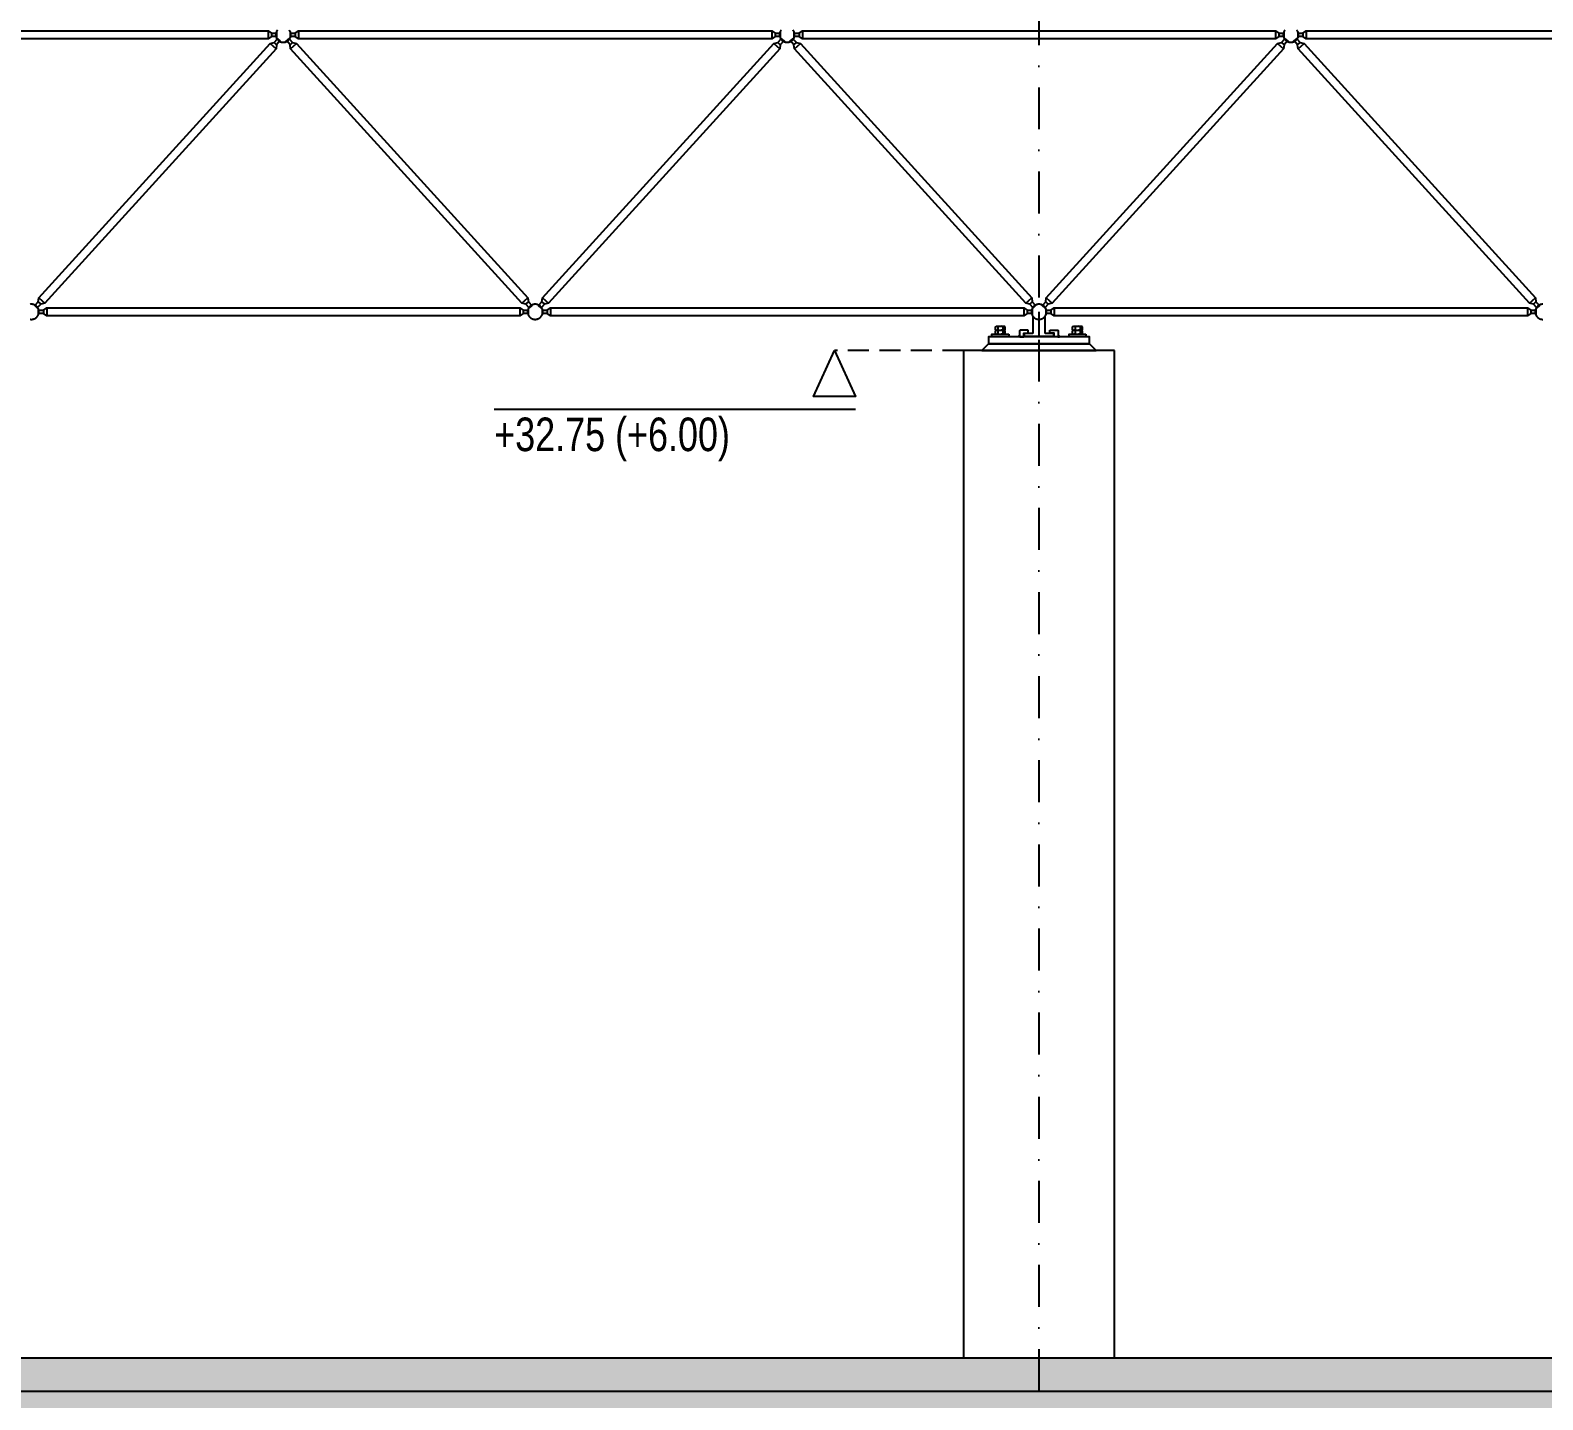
# Model space of a CAD drawing. Header units: centimetres. Extents: x 26569 to 160723, y -3143 to 14565.
# Drawn here: x 118707 to 119608, y -1627 to -811 of the extents above; entities that cross this region are included whole.
import ezdxf

# ---------------------------------------------------------------- set-up
doc = ezdxf.new("R2010")
doc.units = ezdxf.units.CM
doc.header["$LTSCALE"] = 100
doc.linetypes.add('DASHDOT2', pattern=[0.5, 0.25, -0.125, 0, -0.125])
doc.linetypes.add('HIDDEN2', pattern=[0.1875, 0.125, -0.0625])
for name, color, linetype in [('A-ANNO-DIMS', 187, 'Continuous'), ('A-ANNO-GRID', 155, 'DASHDOT2'), ('A-ELEV-01', 255, 'Continuous'), ('A-ELEV-02', 253, 'Continuous'), ('S-CONC', 5, 'Continuous'), ('S-HTCH', 8, 'Continuous')]:
    doc.layers.add(name, color=color, linetype=linetype)
doc.styles.add('Fields_100', font='act_simplex.shx', dxfattribs={"width": 0.8, "height": 20})
doc.dimstyles.new('FIELDS_100', dxfattribs={"dimscale": 0, "dimtxt": 20, "dimasz": 5, "dimexe": 5, "dimexo": 5, "dimgap": 5, "dimtad": 0, "dimdec": 0, "dimzin": 0, "dimdsep": 46, "dimtxsty": 'Fields_100', "dimblk": 'DOT', "dimcen": 0.09, "dimclrt": 50, "dimadec": 0, "dimazin": 0, "dimtfac": 1, "dimtdec": 0, "dimtix": 1, "dimtofl": 0, "dimtmove": 1, "dimatfit": 3, "dimfxl": 5, "dimfxlon": 1, "dimtolj": 1, "dimtzin": 0, "dimarcsym": 0})

# ---------------------------------------------------------------- blocks, each defined once
blk = doc.blocks.new('_Dot')
at = {"color": 0, "linetype": 'ByBlock', "lineweight": -2}
blk.add_line((-0.5, 0), (-1, 0), dxfattribs=at)
at = {"color": 0, "linetype": 'ByBlock', "const_width": 0.5}
blk.add_lwpolyline([(-0.25, 0, 1), (0.25, 0, 1)], format="xyb", close=True, dxfattribs=at)
blk = doc.blocks.new('*D480')
at = {"layer": 'A-ANNO-DIMS', "color": 0, "lineweight": -2, "transparency": 16777216}
for p, q in [((117507.73, -198.45), (117507.73, -188.45)), ((119307.73, -198.45), (119307.73, -188.45)), ((117512.73, -193.45), (118376.06, -193.45)), ((119302.73, -193.45), (118439.4, -193.45))]:
    blk.add_line(p, q, dxfattribs=at)
at = {"layer": 'DEFPOINTS', "color": 0, "transparency": 16777216}
for p in [(119307.73, -193.45), (117507.73, -1038.45), (119307.73, -1038.45)]:
    blk.add_point(p, dxfattribs=at)
at = {"layer": 'A-ANNO-DIMS', "color": 0, "lineweight": -2, "transparency": 16777216, "xscale": 5, "yscale": 5, "zscale": 5, "rotation": 180}
blk.add_blockref('_Dot', (117507.73, -193.45), dxfattribs=at)
at = {"layer": 'A-ANNO-DIMS', "color": 0, "lineweight": -2, "transparency": 16777216, "xscale": 5, "yscale": 5, "zscale": 5}
blk.add_blockref('_Dot', (119307.73, -193.45), dxfattribs=at)
at = {"layer": 'A-ANNO-DIMS', "color": 50, "transparency": 16777216, "insert": (118407.73, -193.45), "char_height": 20, "attachment_point": 5, "style": 'Fields_100'}
blk.add_mtext('\\A1;1800', dxfattribs=at)
blk = doc.blocks.new('*D481')
at = {"layer": 'A-ANNO-DIMS', "color": 0, "lineweight": -2, "transparency": 16777216}
for p, q in [((119307.73, -198.45), (119307.73, -188.45)), ((121107.73, -198.45), (121107.73, -188.45)), ((119312.73, -193.45), (120176.06, -193.45)), ((121102.73, -193.45), (120239.4, -193.45))]:
    blk.add_line(p, q, dxfattribs=at)
at = {"layer": 'DEFPOINTS', "color": 0, "transparency": 16777216}
for p in [(121107.73, -193.45), (119307.73, -1038.45), (121107.73, -1038.45)]:
    blk.add_point(p, dxfattribs=at)
at = {"layer": 'A-ANNO-DIMS', "color": 0, "lineweight": -2, "transparency": 16777216, "xscale": 5, "yscale": 5, "zscale": 5, "rotation": 180}
blk.add_blockref('_Dot', (119307.73, -193.45), dxfattribs=at)
at = {"layer": 'A-ANNO-DIMS', "color": 0, "lineweight": -2, "transparency": 16777216, "xscale": 5, "yscale": 5, "zscale": 5}
blk.add_blockref('_Dot', (121107.73, -193.45), dxfattribs=at)
at = {"layer": 'A-ANNO-DIMS', "color": 50, "transparency": 16777216, "insert": (120207.73, -193.45), "char_height": 20, "attachment_point": 5, "style": 'Fields_100'}
blk.add_mtext('\\A1;1800', dxfattribs=at)
blk = doc.blocks.new('SOMUN')
for p, q in [((-9.8, 7.1), (-8.2, 8)), ((-9.8, 0.9), (-9.8, 7.1)), ((-9.8, 0.9), (-8.2, 0)), ((-8.2, 8), (-5, 8)), ((-8.2, 0), (-5, 0)), ((-5, 7.1), (-6.6, 8)), ((-5, 0.9), (-6.6, 0)), ((-5, 8), (5, 8)), ((-5, 7.1), (-1.7, 8)), ((-5, 7.1), (-5, 0.9)), ((-5, 0.9), (-1.7, 0)), ((-5, 0), (5, 0)), ((5, 7.1), (1.7, 8)), ((5, 0.9), (1.7, 0)), ((5, 8), (8.2, 8)), ((5, 7.1), (6.6, 8)), ((5, 7.1), (5, 0.9)), ((5, 0.9), (6.6, 0)), ((5, 0), (8.2, 0)), ((9.8, 7.1), (8.2, 8)), ((9.8, 0.9), (8.2, 0)), ((9.8, 0.9), (9.8, 7.1))]:
    blk.add_line(p, q)

msp = doc.modelspace()

# ---------------------------------------------------------------- hatches: boundary and pattern name
at = {"layer": 'A-ELEV-02'}
for points in [[(119296.23, -993.24), (119296.53, -993.54), (119295.53, -993.54), (119295.53, -993.51), (119295.53, -993.48), (119295.54, -993.44), (119295.54, -993.41), (119295.54, -993.37), (119295.55, -993.34), (119295.56, -993.31), (119295.57, -993.27), (119295.58, -993.24), (119295.59, -993.21), (119295.6, -993.18), (119295.61, -993.14), (119295.63, -993.11), (119295.64, -993.08), (119295.66, -993.05), (119295.68, -993.02), (119295.69, -992.99), (119295.71, -992.97), (119295.73, -992.94), (119295.76, -992.91), (119295.78, -992.89), (119295.8, -992.86), (119295.82, -992.84), (119295.85, -992.81), (119295.87, -992.79), (119295.9, -992.77), (119295.93, -992.75), (119295.95, -992.73), (119295.98, -992.71), (119296.01, -992.69), (119296.04, -992.67), (119296.07, -992.65), (119296.1, -992.64), (119296.13, -992.63), (119296.17, -992.61), (119296.2, -992.6), (119296.23, -992.59)], [(119319.23, -993.24), (119318.93, -993.54), (119319.93, -993.54), (119319.93, -993.51), (119319.93, -993.48), (119319.92, -993.44), (119319.92, -993.41), (119319.92, -993.37), (119319.91, -993.34), (119319.9, -993.31), (119319.89, -993.27), (119319.88, -993.24), (119319.87, -993.21), (119319.86, -993.18), (119319.85, -993.14), (119319.83, -993.11), (119319.82, -993.08), (119319.8, -993.05), (119319.78, -993.02), (119319.77, -992.99), (119319.75, -992.97), (119319.73, -992.94), (119319.7, -992.91), (119319.68, -992.89), (119319.66, -992.86), (119319.64, -992.84), (119319.61, -992.81), (119319.59, -992.79), (119319.56, -992.77), (119319.53, -992.75), (119319.5, -992.73), (119319.48, -992.71), (119319.45, -992.69), (119319.42, -992.67), (119319.39, -992.65), (119319.36, -992.64), (119319.33, -992.63), (119319.29, -992.61), (119319.26, -992.6), (119319.23, -992.59)]]:
    msp.add_hatch(color=256, dxfattribs=at).paths.add_polyline_path(points, flags=0)
at = {"layer": 'S-HTCH'}
h = msp.add_hatch(dxfattribs=at)
h.set_pattern_fill('ANSI33', color=256, style=0)
h.set_pattern_definition([(45, (95288.2936, -335.3015), (-4.490128, 4.490128), []), (45, (95292.784, -335.3015), (-4.490128, 4.490128), [3.175, -1.5875])])
h.paths.add_polyline_path([(120752.73, -1621.54), (120752.73, -1601.54), (104862.73, -1601.54), (104862.73, -1621.54)])
h.paths.add_polyline_path([(120752.73, -1601.54), (120752.73, -1621.54), (122651.23, -1621.54), (122651.23, -1601.54)])
h = msp.add_hatch(dxfattribs=at)
h.set_pattern_fill('AR-CONC', color=256, scale=0.1, style=0)
h.set_pattern_definition([(50, (-26454.642, -0.04), (18.2184669, -1.5939086), [1.905, -20.955]), (355, (-26454.642, -0.04), (-3.5243421, 19.1056845), [1.524, -16.7640584]), (100.451445, (-26453.124, -0.173), (14.6941247, 17.5117752), [1.6190009, -17.8090245]), (46.1842, (-26454.642, 5.04), (27.107904, -4.2042328), [2.8575, -31.4325]), (96.635558, (-26452.383, 4.69), (23.7404134, 24.7426125), [2.4285023, -26.713561]), (351.184151, (-26454.642, 5.04), (23.7404134, 24.7426125), [2.2859967, -25.145973]), (21, (-26452.102, 3.77), (15.1614391, -10.2265198), [1.905, -20.955]), (326, (-26452.102, 3.77), (6.1802028, 18.4187966), [1.524, -16.764]), (71.451445, (-26450.838, 2.917), (21.341642, 8.1922769), [1.6190009, -17.8089938]), (37.5, (-26454.642, -0.04), (0.30886033, 8.4555039), [0, -16.5608, 0, -17.018, 0, -16.8275]), (7.5, (-26454.642, -0.04), (6.68196625, 10.0180575), [0, -9.7028, 0, -16.1798, 0, -6.4135]), (327.5, (-26460.306, -0.04), (13.55905952, -0.5728744), [0, -6.35, 0, -19.812, 0, -26.289]), (317.5, (-26462.846, -0.04), (14.8129181, 2.5426491), [0, -8.255, 0, -13.1572, 0, -18.669])])
h.paths.add_polyline_path([(122625.73, -1621.54), (104862.73, -1621.54), (104862.73, -1631.54), (122625.73, -1631.54)])

# ---------------------------------------------------------------- linework, layer by layer
for points in [[(119273.73, -1001.54), (119341.73, -1001.54), (119337.73, -997.54), (119277.73, -997.54)], [(119277.73, -997.54), (119337.73, -997.54), (119337.73, -993.54), (119277.73, -993.54)]]:
    msp.add_lwpolyline(points, close=True)
at = {"elevation": 0}
for points in [[(119289.73, -991.94), (119289.73, -993.54), (119279.73, -993.54), (119279.73, -991.94), (119289.73, -991.94)], [(119335.73, -991.94), (119335.73, -993.54), (119325.73, -993.54), (119325.73, -991.94), (119335.73, -991.94)]]:
    msp.add_lwpolyline(points, dxfattribs=at)
at = {"layer": 'A-ANNO-DIMS', "linetype": 'HIDDEN2'}
msp.add_line((119262.73, -1001.54), (119185.98, -1001.54), dxfattribs=at)
at = {"layer": 'A-ANNO-DIMS'}
msp.add_lwpolyline([(119185.98, -1001.54), (119198.48, -1029.04), (119173.48, -1029.04)], close=True, dxfattribs=at)
msp.add_lwpolyline([(118983.33, -1036.54), (119198.48, -1036.54)], dxfattribs=at)
at = {"layer": 'A-ANNO-GRID'}
msp.add_lwpolyline([(119307.73, -143.45), (119307.73, -1876.54)], dxfattribs=at)
at = {"layer": 'A-ELEV-01'}
for points in [[(119262.73, -1001.54), (119262.73, -1601.54)], [(119352.73, -1001.54), (119262.73, -1001.54)], [(119352.73, -1601.54), (119352.73, -1001.54)]]:
    msp.add_lwpolyline(points, dxfattribs=at)
at = {"layer": 'A-ELEV-02'}
for points in [[(118561.83, -812.54), (118564.83, -812.54), (118566.83, -811.13), (118848.63, -811.13), (118850.63, -812.54), (118853.63, -812.54)], [(118853.63, -814.54), (118850.63, -814.54), (118848.63, -815.96), (118566.83, -815.96), (118564.83, -814.54), (118561.83, -814.54)], [(118848.63, -811.13), (118848.63, -815.96)], [(118849.82, -818.65), (118853.4, -821.9)], [(118850.63, -812.54), (118850.63, -814.54)], [(118852.21, -818.12), (118853.69, -819.47)], [(118854.13, -810.84), (118854.04, -810.96), (118853.96, -811.09), (118853.88, -811.22), (118853.8, -811.35), (118853.73, -811.48), (118853.66, -811.62), (118853.6, -811.76), (118853.54, -811.91), (118853.48, -812.05), (118853.46, -812.13), (118853.43, -812.2), (118853.41, -812.28), (118853.39, -812.36), (118853.37, -812.43), (118853.35, -812.51), (118853.33, -812.59), (118853.32, -812.67), (118853.3, -812.74), (118853.29, -812.82), (118853.28, -812.9), (118853.27, -812.98), (118853.26, -813.06), (118853.25, -813.14), (118853.24, -813.22), (118853.24, -813.3), (118853.23, -813.38), (118853.23, -813.46), (118853.23, -813.54), (118853.23, -813.62), (118853.23, -813.7), (118853.24, -813.78), (118853.24, -813.86), (118853.25, -813.94), (118853.25, -814.01), (118853.26, -814.09), (118853.27, -814.17), (118853.29, -814.25), (118853.31, -814.4), (118853.35, -814.56), (118853.38, -814.71), (118853.43, -814.86), (118853.47, -815), (118853.52, -815.14), (118853.58, -815.29), (118853.64, -815.42), (118853.71, -815.56), (118853.77, -815.69), (118853.85, -815.82), (118853.93, -815.95), (118854.01, -816.07), (118854.1, -816.2), (118854.19, -816.32), (118854.29, -816.44), (118854.39, -816.56), (118854.5, -816.68), (118854.55, -816.73), (118854.61, -816.79), (118854.67, -816.84), (118854.73, -816.9), (118854.79, -816.95), (118854.85, -817), (118854.91, -817.05), (118854.97, -817.1), (118855.03, -817.15), (118855.1, -817.19), (118855.16, -817.24), (118855.23, -817.29), (118855.3, -817.33), (118855.36, -817.37), (118855.43, -817.41), (118855.5, -817.45), (118855.57, -817.49), (118855.64, -817.53), (118855.71, -817.57), (118855.78, -817.6), (118855.86, -817.64), (118855.93, -817.67), (118856, -817.7), (118856.08, -817.73), (118856.15, -817.76), (118856.22, -817.78), (118856.3, -817.81), (118856.37, -817.83), (118856.52, -817.88), (118856.67, -817.92), (118856.83, -817.95), (118856.98, -817.98), (118857.13, -818), (118857.28, -818.02), (118857.43, -818.03), (118857.58, -818.04), (118857.73, -818.04), (118857.88, -818.04), (118858.03, -818.03), (118858.18, -818.02), (118858.33, -818), (118858.48, -817.98), (118858.63, -817.95), (118858.79, -817.92), (118858.94, -817.88), (118859.09, -817.83), (118859.16, -817.81), (118859.24, -817.78), (118859.31, -817.76), (118859.38, -817.73), (118859.46, -817.7), (118859.53, -817.67), (118859.6, -817.64), (118859.68, -817.6), (118859.75, -817.57), (118859.82, -817.53), (118859.89, -817.49), (118859.96, -817.45), (118860.03, -817.41), (118860.1, -817.37), (118860.16, -817.33), (118860.23, -817.29), (118860.3, -817.24), (118860.36, -817.19), (118860.43, -817.15), (118860.49, -817.1), (118860.55, -817.05), (118860.61, -817), (118860.67, -816.95), (118860.73, -816.9), (118860.79, -816.84), (118860.85, -816.79), (118860.91, -816.73), (118860.96, -816.68), (118861.07, -816.56), (118861.17, -816.44), (118861.27, -816.32), (118861.36, -816.2), (118861.45, -816.07), (118861.53, -815.95), (118861.61, -815.82), (118861.69, -815.69), (118861.75, -815.56), (118861.82, -815.42), (118861.88, -815.29), (118861.94, -815.14), (118861.99, -815), (118862.03, -814.86), (118862.08, -814.71), (118862.11, -814.56), (118862.15, -814.4), (118862.17, -814.25), (118862.19, -814.17), (118862.2, -814.09), (118862.21, -814.01), (118862.21, -813.94), (118862.22, -813.86), (118862.22, -813.78), (118862.23, -813.7), (118862.23, -813.62), (118862.23, -813.54), (118862.23, -813.46), (118862.23, -813.38), (118862.22, -813.3), (118862.22, -813.22), (118862.21, -813.14), (118862.2, -813.06), (118862.19, -812.98), (118862.18, -812.9), (118862.17, -812.82), (118862.16, -812.74), (118862.14, -812.67), (118862.13, -812.59), (118862.11, -812.51), (118862.09, -812.43), (118862.07, -812.36), (118862.05, -812.28), (118862.03, -812.2), (118862, -812.13), (118861.98, -812.05), (118861.92, -811.91), (118861.86, -811.76), (118861.8, -811.62), (118861.73, -811.48), (118861.66, -811.35), (118861.58, -811.22), (118861.5, -811.09), (118861.42, -810.96), (118861.33, -810.84)], [(118853.6, -815.33), (118856.34, -817.83)], [(118853.63, -811.69), (118853.63, -815.4)], [(118859.12, -817.83), (118861.86, -815.33)], [(118861.77, -819.47), (118863.25, -818.12)], [(118861.83, -812.54), (118864.83, -812.54), (118866.83, -811.13), (119148.63, -811.13), (119150.63, -812.54), (119153.63, -812.54)], [(118861.83, -811.69), (118861.83, -815.4)], [(119153.63, -814.54), (119150.63, -814.54), (119148.63, -815.96), (118866.83, -815.96), (118864.83, -814.54), (118861.83, -814.54)], [(118862.06, -821.9), (118865.64, -818.65)], [(118864.83, -812.54), (118864.83, -814.54)], [(118866.83, -811.13), (118866.83, -815.96)], [(119148.63, -811.13), (119148.63, -815.96)], [(119149.82, -818.65), (119153.4, -821.9)], [(119150.63, -812.54), (119150.63, -814.54)], [(119152.21, -818.12), (119153.69, -819.47)], [(119154.13, -810.84), (119154.04, -810.96), (119153.96, -811.09), (119153.88, -811.22), (119153.8, -811.35), (119153.73, -811.48), (119153.66, -811.62), (119153.6, -811.76), (119153.54, -811.91), (119153.48, -812.05), (119153.46, -812.13), (119153.43, -812.2), (119153.41, -812.28), (119153.39, -812.36), (119153.37, -812.43), (119153.35, -812.51), (119153.33, -812.59), (119153.32, -812.67), (119153.3, -812.74), (119153.29, -812.82), (119153.28, -812.9), (119153.27, -812.98), (119153.26, -813.06), (119153.25, -813.14), (119153.24, -813.22), (119153.24, -813.3), (119153.23, -813.38), (119153.23, -813.46), (119153.23, -813.54), (119153.23, -813.62), (119153.23, -813.7), (119153.24, -813.78), (119153.24, -813.86), (119153.25, -813.94), (119153.25, -814.01), (119153.26, -814.09), (119153.27, -814.17), (119153.29, -814.25), (119153.31, -814.4), (119153.35, -814.56), (119153.38, -814.71), (119153.43, -814.86), (119153.47, -815), (119153.52, -815.14), (119153.58, -815.29), (119153.64, -815.42), (119153.71, -815.56), (119153.77, -815.69), (119153.85, -815.82), (119153.93, -815.95), (119154.01, -816.07), (119154.1, -816.2), (119154.19, -816.32), (119154.29, -816.44), (119154.39, -816.56), (119154.5, -816.68), (119154.55, -816.73), (119154.61, -816.79), (119154.67, -816.84), (119154.73, -816.9), (119154.79, -816.95), (119154.85, -817), (119154.91, -817.05), (119154.97, -817.1), (119155.03, -817.15), (119155.1, -817.19), (119155.16, -817.24), (119155.23, -817.29), (119155.3, -817.33), (119155.36, -817.37), (119155.43, -817.41), (119155.5, -817.45), (119155.57, -817.49), (119155.64, -817.53), (119155.71, -817.57), (119155.78, -817.6), (119155.86, -817.64), (119155.93, -817.67), (119156, -817.7), (119156.08, -817.73), (119156.15, -817.76), (119156.22, -817.78), (119156.3, -817.81), (119156.37, -817.83), (119156.52, -817.88), (119156.67, -817.92), (119156.83, -817.95), (119156.98, -817.98), (119157.13, -818), (119157.28, -818.02), (119157.43, -818.03), (119157.58, -818.04), (119157.73, -818.04), (119157.88, -818.04), (119158.03, -818.03), (119158.18, -818.02), (119158.33, -818), (119158.48, -817.98), (119158.63, -817.95), (119158.79, -817.92), (119158.94, -817.88), (119159.09, -817.83), (119159.16, -817.81), (119159.24, -817.78), (119159.31, -817.76), (119159.38, -817.73), (119159.46, -817.7), (119159.53, -817.67), (119159.6, -817.64), (119159.68, -817.6), (119159.75, -817.57), (119159.82, -817.53), (119159.89, -817.49), (119159.96, -817.45), (119160.03, -817.41), (119160.1, -817.37), (119160.16, -817.33), (119160.23, -817.29), (119160.3, -817.24), (119160.36, -817.19), (119160.43, -817.15), (119160.49, -817.1), (119160.55, -817.05), (119160.61, -817), (119160.67, -816.95), (119160.73, -816.9), (119160.79, -816.84), (119160.85, -816.79), (119160.91, -816.73), (119160.96, -816.68), (119161.07, -816.56), (119161.17, -816.44), (119161.27, -816.32), (119161.36, -816.2), (119161.45, -816.07), (119161.53, -815.95), (119161.61, -815.82), (119161.69, -815.69), (119161.75, -815.56), (119161.82, -815.42), (119161.88, -815.29), (119161.94, -815.14), (119161.99, -815), (119162.03, -814.86), (119162.08, -814.71), (119162.11, -814.56), (119162.15, -814.4), (119162.17, -814.25), (119162.19, -814.17), (119162.2, -814.09), (119162.21, -814.01), (119162.21, -813.94), (119162.22, -813.86), (119162.22, -813.78), (119162.23, -813.7), (119162.23, -813.62), (119162.23, -813.54), (119162.23, -813.46), (119162.23, -813.38), (119162.22, -813.3), (119162.22, -813.22), (119162.21, -813.14), (119162.2, -813.06), (119162.19, -812.98), (119162.18, -812.9), (119162.17, -812.82), (119162.16, -812.74), (119162.14, -812.67), (119162.13, -812.59), (119162.11, -812.51), (119162.09, -812.43), (119162.07, -812.36), (119162.05, -812.28), (119162.03, -812.2), (119162, -812.13), (119161.98, -812.05), (119161.92, -811.91), (119161.86, -811.76), (119161.8, -811.62), (119161.73, -811.48), (119161.66, -811.35), (119161.58, -811.22), (119161.5, -811.09), (119161.42, -810.96), (119161.33, -810.84)], [(119153.6, -815.33), (119156.34, -817.83)], [(119153.63, -811.69), (119153.63, -815.4)], [(119159.12, -817.83), (119161.86, -815.33)], [(119161.77, -819.47), (119163.25, -818.12)], [(119161.83, -812.54), (119164.83, -812.54), (119166.83, -811.13), (119448.63, -811.13), (119450.63, -812.54), (119453.63, -812.54)], [(119161.83, -811.69), (119161.83, -815.4)], [(119453.63, -814.54), (119450.63, -814.54), (119448.63, -815.96), (119166.83, -815.96), (119164.83, -814.54), (119161.83, -814.54)], [(119162.06, -821.9), (119165.64, -818.65)], [(119164.83, -812.54), (119164.83, -814.54)], [(119166.83, -811.13), (119166.83, -815.96)], [(119448.63, -811.13), (119448.63, -815.96)], [(119449.82, -818.65), (119453.4, -821.9)], [(119450.63, -812.54), (119450.63, -814.54)], [(119452.21, -818.12), (119453.69, -819.47)], [(119454.13, -810.84), (119454.04, -810.96), (119453.96, -811.09), (119453.88, -811.22), (119453.8, -811.35), (119453.73, -811.48), (119453.66, -811.62), (119453.6, -811.76), (119453.54, -811.91), (119453.48, -812.05), (119453.46, -812.13), (119453.43, -812.2), (119453.41, -812.28), (119453.39, -812.36), (119453.37, -812.43), (119453.35, -812.51), (119453.33, -812.59), (119453.32, -812.67), (119453.3, -812.74), (119453.29, -812.82), (119453.28, -812.9), (119453.27, -812.98), (119453.26, -813.06), (119453.25, -813.14), (119453.24, -813.22), (119453.24, -813.3), (119453.23, -813.38), (119453.23, -813.46), (119453.23, -813.54), (119453.23, -813.62), (119453.23, -813.7), (119453.24, -813.78), (119453.24, -813.86), (119453.25, -813.94), (119453.25, -814.01), (119453.26, -814.09), (119453.27, -814.17), (119453.29, -814.25), (119453.31, -814.4), (119453.35, -814.56), (119453.38, -814.71), (119453.43, -814.86), (119453.47, -815), (119453.52, -815.14), (119453.58, -815.29), (119453.64, -815.42), (119453.71, -815.56), (119453.77, -815.69), (119453.85, -815.82), (119453.93, -815.95), (119454.01, -816.07), (119454.1, -816.2), (119454.19, -816.32), (119454.29, -816.44), (119454.39, -816.56), (119454.5, -816.68), (119454.55, -816.73), (119454.61, -816.79), (119454.67, -816.84), (119454.73, -816.9), (119454.79, -816.95), (119454.85, -817), (119454.91, -817.05), (119454.97, -817.1), (119455.03, -817.15), (119455.1, -817.19), (119455.16, -817.24), (119455.23, -817.29), (119455.3, -817.33), (119455.36, -817.37), (119455.43, -817.41), (119455.5, -817.45), (119455.57, -817.49), (119455.64, -817.53), (119455.71, -817.57), (119455.78, -817.6), (119455.86, -817.64), (119455.93, -817.67), (119456, -817.7), (119456.08, -817.73), (119456.15, -817.76), (119456.22, -817.78), (119456.3, -817.81), (119456.37, -817.83), (119456.52, -817.88), (119456.67, -817.92), (119456.83, -817.95), (119456.98, -817.98), (119457.13, -818), (119457.28, -818.02), (119457.43, -818.03), (119457.58, -818.04), (119457.73, -818.04), (119457.88, -818.04), (119458.03, -818.03), (119458.18, -818.02), (119458.33, -818), (119458.48, -817.98), (119458.63, -817.95), (119458.79, -817.92), (119458.94, -817.88), (119459.09, -817.83), (119459.16, -817.81), (119459.24, -817.78), (119459.31, -817.76), (119459.38, -817.73), (119459.46, -817.7), (119459.53, -817.67), (119459.6, -817.64), (119459.68, -817.6), (119459.75, -817.57), (119459.82, -817.53), (119459.89, -817.49), (119459.96, -817.45), (119460.03, -817.41), (119460.1, -817.37), (119460.16, -817.33), (119460.23, -817.29), (119460.3, -817.24), (119460.36, -817.19), (119460.43, -817.15), (119460.49, -817.1), (119460.55, -817.05), (119460.61, -817), (119460.67, -816.95), (119460.73, -816.9), (119460.79, -816.84), (119460.85, -816.79), (119460.91, -816.73), (119460.96, -816.68), (119461.07, -816.56), (119461.17, -816.44), (119461.27, -816.32), (119461.36, -816.2), (119461.45, -816.07), (119461.53, -815.95), (119461.61, -815.82), (119461.69, -815.69), (119461.75, -815.56), (119461.82, -815.42), (119461.88, -815.29), (119461.94, -815.14), (119461.99, -815), (119462.03, -814.86), (119462.08, -814.71), (119462.11, -814.56), (119462.15, -814.4), (119462.17, -814.25), (119462.19, -814.17), (119462.2, -814.09), (119462.21, -814.01), (119462.21, -813.94), (119462.22, -813.86), (119462.22, -813.78), (119462.23, -813.7), (119462.23, -813.62), (119462.23, -813.54), (119462.23, -813.46), (119462.23, -813.38), (119462.22, -813.3), (119462.22, -813.22), (119462.21, -813.14), (119462.2, -813.06), (119462.19, -812.98), (119462.18, -812.9), (119462.17, -812.82), (119462.16, -812.74), (119462.14, -812.67), (119462.13, -812.59), (119462.11, -812.51), (119462.09, -812.43), (119462.07, -812.36), (119462.05, -812.28), (119462.03, -812.2), (119462, -812.13), (119461.98, -812.05), (119461.92, -811.91), (119461.86, -811.76), (119461.8, -811.62), (119461.73, -811.48), (119461.66, -811.35), (119461.58, -811.22), (119461.5, -811.09), (119461.42, -810.96), (119461.33, -810.84)], [(119453.6, -815.33), (119456.34, -817.83)], [(119453.63, -811.69), (119453.63, -815.4)], [(119459.12, -817.83), (119461.86, -815.33)], [(119461.77, -819.47), (119463.25, -818.12)], [(119461.83, -812.54), (119464.83, -812.54), (119466.83, -811.13), (119748.63, -811.13), (119750.63, -812.54), (119753.63, -812.54)], [(119461.83, -811.69), (119461.83, -815.4)], [(119753.63, -814.54), (119750.63, -814.54), (119748.63, -815.96), (119466.83, -815.96), (119464.83, -814.54), (119461.83, -814.54)], [(119462.06, -821.9), (119465.64, -818.65)], [(119464.83, -812.54), (119464.83, -814.54)], [(119466.83, -811.13), (119466.83, -815.96)], [(118711.77, -972.62), (118713.25, -973.96)], [(118712.06, -970.19), (118715.64, -973.43)], [(118999.82, -973.43), (119003.4, -970.19)], [(119002.21, -973.96), (119003.69, -972.62)], [(119011.77, -972.62), (119013.25, -973.96)], [(119012.06, -970.19), (119015.64, -973.43)], [(119299.82, -973.43), (119303.4, -970.19)], [(119302.21, -973.96), (119303.69, -972.62)], [(119311.77, -972.62), (119313.25, -973.96)], [(119312.06, -970.19), (119315.64, -973.43)], [(119599.82, -973.43), (119603.4, -970.19)], [(119602.21, -973.96), (119603.69, -972.62)], [(118707.02, -982.99), (118707.12, -983), (118707.22, -983.02), (118707.33, -983.03), (118707.43, -983.03), (118707.53, -983.04), (118707.63, -983.04), (118707.73, -983.04), (118707.83, -983.04), (118707.93, -983.04), (118708.03, -983.03), (118708.13, -983.03), (118708.24, -983.02), (118708.34, -983), (118708.44, -982.99), (118708.55, -982.97), (118708.65, -982.95), (118708.76, -982.92), (118708.86, -982.9), (118708.97, -982.87), (118709.07, -982.84), (118709.18, -982.8), (118709.28, -982.77), (118709.39, -982.73), (118709.49, -982.69), (118709.59, -982.64), (118709.7, -982.59), (118709.8, -982.54), (118709.9, -982.49), (118710, -982.43), (118710.1, -982.37), (118710.19, -982.31), (118710.29, -982.25), (118710.38, -982.18), (118710.48, -982.11), (118710.57, -982.04), (118710.66, -981.96), (118710.74, -981.89), (118710.83, -981.81), (118710.91, -981.73), (118710.99, -981.64), (118711.07, -981.56), (118711.15, -981.47), (118711.22, -981.38), (118711.3, -981.29), (118711.37, -981.2), (118711.43, -981.1), (118711.5, -981.01), (118711.56, -980.91), (118711.62, -980.81), (118711.67, -980.71), (118711.73, -980.61), (118711.78, -980.51), (118711.83, -980.41), (118711.87, -980.3), (118711.91, -980.2), (118711.95, -980.1), (118711.99, -979.99), (118712.02, -979.89), (118712.06, -979.78), (118712.08, -979.68), (118712.11, -979.57), (118712.13, -979.47), (118712.15, -979.36), (118712.17, -979.26), (118712.19, -979.15), (118712.2, -979.05), (118712.21, -978.95), (118712.22, -978.85), (118712.23, -978.74), (118712.23, -978.64), (118712.23, -978.54), (118712.23, -978.44), (118712.23, -978.34), (118712.22, -978.24), (118712.21, -978.14), (118712.2, -978.04), (118712.19, -977.93), (118712.17, -977.83), (118712.15, -977.72), (118712.13, -977.62), (118712.11, -977.52), (118712.08, -977.41), (118712.06, -977.31), (118712.02, -977.2), (118711.99, -977.1), (118711.95, -976.99), (118711.91, -976.89), (118711.87, -976.78), (118711.83, -976.68), (118711.78, -976.58), (118711.73, -976.48), (118711.67, -976.38), (118711.62, -976.28), (118711.56, -976.18), (118711.5, -976.08), (118711.43, -975.99), (118711.37, -975.89), (118711.3, -975.8), (118711.22, -975.71), (118711.15, -975.62), (118711.07, -975.53), (118710.99, -975.45), (118710.91, -975.36), (118710.83, -975.28), (118710.74, -975.2), (118710.66, -975.12), (118710.57, -975.05), (118710.48, -974.98), (118710.38, -974.91), (118710.29, -974.84), (118710.19, -974.78), (118710.1, -974.72), (118710, -974.66), (118709.9, -974.6), (118709.8, -974.55), (118709.7, -974.5), (118709.59, -974.45), (118709.49, -974.4), (118709.39, -974.36), (118709.28, -974.32), (118709.18, -974.28), (118709.07, -974.25), (118708.97, -974.22), (118708.86, -974.19), (118708.76, -974.16), (118708.65, -974.14), (118708.55, -974.12), (118708.44, -974.1), (118708.34, -974.09), (118708.24, -974.07), (118708.13, -974.06), (118708.03, -974.05), (118707.93, -974.05), (118707.83, -974.04), (118707.73, -974.04), (118707.63, -974.04), (118707.53, -974.05), (118707.43, -974.05), (118707.33, -974.06), (118707.22, -974.07), (118707.12, -974.09), (118707.02, -974.1)], [(118709.12, -974.26), (118711.86, -976.76)], [(118711.83, -977.54), (118714.83, -977.54), (118716.83, -976.13), (118998.63, -976.13), (119000.63, -977.54), (119003.63, -977.54)], [(118711.83, -976.69), (118711.83, -980.4)], [(119003.63, -979.54), (119000.63, -979.54), (118998.63, -980.96), (118716.83, -980.96), (118714.83, -979.54), (118711.83, -979.54)], [(118714.83, -977.54), (118714.83, -979.54)], [(118716.83, -976.13), (118716.83, -980.96)], [(118998.63, -976.13), (118998.63, -980.96)], [(119000.63, -977.54), (119000.63, -979.54)], [(119003.6, -976.76), (119006.34, -974.26)], [(119003.63, -976.69), (119003.63, -980.4)], [(119009.12, -974.26), (119011.86, -976.76)], [(119011.83, -977.54), (119014.83, -977.54), (119016.83, -976.13), (119298.63, -976.13), (119300.63, -977.54), (119303.63, -977.54)], [(119011.83, -976.69), (119011.83, -980.4)], [(119303.63, -979.54), (119300.63, -979.54), (119298.63, -980.96), (119016.83, -980.96), (119014.83, -979.54), (119011.83, -979.54)], [(119014.83, -977.54), (119014.83, -979.54)], [(119016.83, -976.13), (119016.83, -980.96)], [(119298.63, -976.13), (119298.63, -980.96)], [(119300.63, -977.54), (119300.63, -979.54)], [(119311.33, -981.24), (119311.42, -981.12), (119311.5, -981), (119311.58, -980.87), (119311.66, -980.74), (119311.73, -980.6), (119311.8, -980.47), (119311.86, -980.32), (119311.92, -980.18), (119311.98, -980.03), (119312, -979.96), (119312.03, -979.88), (119312.05, -979.81), (119312.07, -979.73), (119312.09, -979.65), (119312.11, -979.58), (119312.13, -979.5), (119312.14, -979.42), (119312.16, -979.34), (119312.17, -979.26), (119312.18, -979.19), (119312.19, -979.11), (119312.2, -979.03), (119312.21, -978.95), (119312.22, -978.87), (119312.22, -978.79), (119312.23, -978.71), (119312.23, -978.63), (119312.23, -978.55), (119312.23, -978.47), (119312.23, -978.39), (119312.22, -978.31), (119312.22, -978.23), (119312.21, -978.15), (119312.21, -978.07), (119312.2, -977.99), (119312.19, -977.92), (119312.17, -977.84), (119312.15, -977.68), (119312.11, -977.53), (119312.08, -977.38), (119312.03, -977.23), (119311.99, -977.09), (119311.94, -976.94), (119311.88, -976.8), (119311.82, -976.67), (119311.75, -976.53), (119311.69, -976.4), (119311.61, -976.27), (119311.53, -976.14), (119311.45, -976.01), (119311.36, -975.89), (119311.27, -975.76), (119311.17, -975.64), (119311.07, -975.53), (119310.96, -975.41), (119310.91, -975.36), (119310.85, -975.3), (119310.79, -975.25), (119310.73, -975.19), (119310.67, -975.14), (119310.61, -975.09), (119310.55, -975.04), (119310.49, -974.99), (119310.43, -974.94), (119310.36, -974.89), (119310.3, -974.85), (119310.23, -974.8), (119310.16, -974.76), (119310.1, -974.72), (119310.03, -974.67), (119309.96, -974.63), (119309.89, -974.6), (119309.82, -974.56), (119309.75, -974.52), (119309.68, -974.49), (119309.6, -974.45), (119309.53, -974.42), (119309.46, -974.39), (119309.38, -974.36), (119309.31, -974.33), (119309.24, -974.3), (119309.16, -974.28), (119309.09, -974.25), (119308.94, -974.21), (119308.79, -974.17), (119308.63, -974.14), (119308.48, -974.11), (119308.33, -974.08), (119308.18, -974.07), (119308.03, -974.05), (119307.88, -974.05), (119307.73, -974.04), (119307.58, -974.05), (119307.43, -974.05), (119307.28, -974.07), (119307.13, -974.08), (119306.98, -974.11), (119306.83, -974.14), (119306.67, -974.17), (119306.52, -974.21), (119306.37, -974.25), (119306.3, -974.28), (119306.22, -974.3), (119306.15, -974.33), (119306.08, -974.36), (119306, -974.39), (119305.93, -974.42), (119305.86, -974.45), (119305.78, -974.49), (119305.71, -974.52), (119305.64, -974.56), (119305.57, -974.6), (119305.5, -974.63), (119305.43, -974.67), (119305.36, -974.72), (119305.3, -974.76), (119305.23, -974.8), (119305.16, -974.85), (119305.1, -974.89), (119305.03, -974.94), (119304.97, -974.99), (119304.91, -975.04), (119304.85, -975.09), (119304.79, -975.14), (119304.73, -975.19), (119304.67, -975.25), (119304.61, -975.3), (119304.55, -975.36), (119304.5, -975.41), (119304.39, -975.53), (119304.29, -975.64), (119304.19, -975.76), (119304.1, -975.89), (119304.01, -976.01), (119303.93, -976.14), (119303.85, -976.27), (119303.77, -976.4), (119303.71, -976.53), (119303.64, -976.67), (119303.58, -976.8), (119303.52, -976.94), (119303.47, -977.09), (119303.43, -977.23), (119303.38, -977.38), (119303.35, -977.53), (119303.31, -977.68), (119303.29, -977.84), (119303.27, -977.92), (119303.26, -977.99), (119303.25, -978.07), (119303.25, -978.15), (119303.24, -978.23), (119303.24, -978.31), (119303.23, -978.39), (119303.23, -978.47), (119303.23, -978.55), (119303.23, -978.63), (119303.23, -978.71), (119303.24, -978.79), (119303.24, -978.87), (119303.25, -978.95), (119303.26, -979.03), (119303.27, -979.11), (119303.28, -979.19), (119303.29, -979.26), (119303.3, -979.34), (119303.32, -979.42), (119303.33, -979.5), (119303.35, -979.58), (119303.37, -979.65), (119303.39, -979.73), (119303.41, -979.81), (119303.43, -979.88), (119303.46, -979.96), (119303.48, -980.03), (119303.54, -980.18), (119303.6, -980.32), (119303.66, -980.47), (119303.73, -980.6), (119303.8, -980.74), (119303.88, -980.87), (119303.96, -981), (119304.04, -981.12), (119304.13, -981.24)], [(119303.6, -976.76), (119306.34, -974.26)], [(119303.63, -976.69), (119303.63, -980.4)], [(119304.13, -981.24), (119304.13, -991.54)], [(119307.73, -978.54), (119307.73, -993.54)], [(119309.12, -974.26), (119311.86, -976.76)], [(119311.33, -991.54), (119311.33, -981.24)], [(119311.83, -977.54), (119314.83, -977.54), (119316.83, -976.13), (119598.63, -976.13), (119600.63, -977.54), (119603.63, -977.54)], [(119311.83, -976.69), (119311.83, -980.4)], [(119603.63, -979.54), (119600.63, -979.54), (119598.63, -980.96), (119316.83, -980.96), (119314.83, -979.54), (119311.83, -979.54)], [(119314.83, -977.54), (119314.83, -979.54)], [(119316.83, -976.13), (119316.83, -980.96)], [(119598.63, -976.13), (119598.63, -980.96)], [(119600.63, -977.54), (119600.63, -979.54)], [(119607.83, -974.04), (119607.73, -974.04), (119607.63, -974.04), (119607.53, -974.05), (119607.43, -974.05), (119607.33, -974.06), (119607.22, -974.07), (119607.12, -974.09), (119607.02, -974.1), (119606.91, -974.12), (119606.81, -974.14), (119606.7, -974.16), (119606.6, -974.19), (119606.49, -974.22), (119606.39, -974.25), (119606.28, -974.28), (119606.18, -974.32), (119606.07, -974.36), (119605.97, -974.4), (119605.87, -974.45), (119605.76, -974.5), (119605.66, -974.55), (119605.56, -974.6), (119605.46, -974.66), (119605.36, -974.72), (119605.27, -974.78), (119605.17, -974.84), (119605.08, -974.91), (119604.98, -974.98), (119604.89, -975.05), (119604.8, -975.12), (119604.72, -975.2), (119604.63, -975.28), (119604.55, -975.36), (119604.47, -975.45), (119604.39, -975.53), (119604.31, -975.62), (119604.24, -975.71), (119604.16, -975.8), (119604.09, -975.89), (119604.03, -975.99), (119603.96, -976.08), (119603.9, -976.18), (119603.84, -976.28), (119603.79, -976.38), (119603.73, -976.48), (119603.68, -976.58), (119603.63, -976.68), (119603.59, -976.78), (119603.55, -976.89), (119603.51, -976.99), (119603.47, -977.1), (119603.44, -977.2), (119603.4, -977.31), (119603.37, -977.41), (119603.35, -977.52), (119603.33, -977.62), (119603.31, -977.72), (119603.29, -977.83), (119603.27, -977.93), (119603.26, -978.04), (119603.25, -978.14), (119603.24, -978.24), (119603.23, -978.34), (119603.23, -978.44), (119603.23, -978.54), (119603.23, -978.64), (119603.23, -978.74), (119603.24, -978.85), (119603.25, -978.95), (119603.26, -979.05), (119603.27, -979.15), (119603.29, -979.26), (119603.31, -979.36), (119603.33, -979.47), (119603.35, -979.57), (119603.37, -979.68), (119603.4, -979.78), (119603.44, -979.89), (119603.47, -979.99), (119603.51, -980.1), (119603.55, -980.2), (119603.59, -980.3), (119603.63, -980.41), (119603.68, -980.51), (119603.73, -980.61), (119603.79, -980.71), (119603.84, -980.81), (119603.9, -980.91), (119603.96, -981.01), (119604.03, -981.1), (119604.09, -981.2), (119604.16, -981.29), (119604.24, -981.38), (119604.31, -981.47), (119604.39, -981.56), (119604.47, -981.64), (119604.55, -981.73), (119604.63, -981.81), (119604.72, -981.89), (119604.8, -981.96), (119604.89, -982.04), (119604.98, -982.11), (119605.08, -982.18), (119605.17, -982.25), (119605.27, -982.31), (119605.36, -982.37), (119605.46, -982.43), (119605.56, -982.49), (119605.66, -982.54), (119605.76, -982.59), (119605.87, -982.64), (119605.97, -982.69), (119606.07, -982.73), (119606.18, -982.77), (119606.28, -982.8), (119606.39, -982.84), (119606.49, -982.87), (119606.6, -982.9), (119606.7, -982.92), (119606.81, -982.95), (119606.91, -982.97), (119607.02, -982.99), (119607.12, -983), (119607.22, -983.02), (119607.33, -983.03), (119607.43, -983.03), (119607.53, -983.04), (119607.63, -983.04), (119607.73, -983.04), (119607.83, -983.04)], [(119603.6, -976.76), (119606.34, -974.26)], [(119603.63, -976.69), (119603.63, -980.4)], [(119296.23, -992.59), (119296.21, -992.6), (119296.19, -992.6), (119296.18, -992.61), (119296.16, -992.61), (119296.14, -992.62), (119296.12, -992.63), (119296.11, -992.64), (119296.09, -992.65), (119296.07, -992.65), (119296.06, -992.66), (119296.04, -992.67), (119296.02, -992.68), (119296, -992.69), (119295.99, -992.7), (119295.97, -992.71), (119295.95, -992.73), (119295.94, -992.74), (119295.92, -992.75), (119295.91, -992.76), (119295.89, -992.77), (119295.88, -992.79), (119295.86, -992.8), (119295.85, -992.81), (119295.83, -992.83), (119295.82, -992.84), (119295.8, -992.86), (119295.79, -992.87), (119295.77, -992.89), (119295.76, -992.9), (119295.75, -992.92), (119295.74, -992.94), (119295.72, -992.95), (119295.71, -992.97), (119295.7, -992.99), (119295.69, -993), (119295.68, -993.02), (119295.67, -993.04), (119295.66, -993.06), (119295.65, -993.07), (119295.64, -993.09), (119295.63, -993.11), (119295.62, -993.13), (119295.61, -993.15), (119295.6, -993.16), (119295.6, -993.18), (119295.59, -993.2), (119295.58, -993.22), (119295.58, -993.24), (119295.57, -993.26), (119295.57, -993.28), (119295.56, -993.3), (119295.56, -993.32), (119295.55, -993.34), (119295.55, -993.35), (119295.54, -993.37), (119295.54, -993.39), (119295.54, -993.41), (119295.54, -993.43), (119295.53, -993.45), (119295.53, -993.47), (119295.53, -993.49), (119295.53, -993.51), (119295.53, -993.53), (119295.53, -993.54)], [(119296.53, -993.54), (119295.53, -993.54)], [(119296.53, -993.54), (119296.23, -993.24)], [(119304.13, -991.54), (119298.83, -991.54)], [(119298.83, -991.54), (119298.83, -993.14)], [(119298.83, -993.14), (119316.63, -993.14)], [(119299.03, -993.54), (119299.03, -993.34)], [(119299.03, -993.34), (119316.43, -993.34)], [(119316.43, -993.54), (119299.03, -993.54)], [(119299.08, -993.34), (119299.08, -993.14)], [(119316.63, -991.54), (119311.33, -991.54)], [(119316.38, -993.34), (119316.38, -993.14)], [(119316.43, -993.54), (119316.43, -993.34)], [(119316.63, -993.14), (119316.63, -991.54)], [(119318.93, -993.54), (119319.23, -993.24)], [(119318.93, -993.54), (119319.93, -993.54)], [(119319.93, -993.54), (119319.93, -993.53), (119319.93, -993.51), (119319.93, -993.49), (119319.93, -993.47), (119319.93, -993.45), (119319.92, -993.43), (119319.92, -993.41), (119319.92, -993.39), (119319.92, -993.37), (119319.91, -993.35), (119319.91, -993.34), (119319.9, -993.32), (119319.9, -993.3), (119319.89, -993.28), (119319.89, -993.26), (119319.88, -993.24), (119319.88, -993.22), (119319.87, -993.2), (119319.86, -993.18), (119319.86, -993.16), (119319.85, -993.15), (119319.84, -993.13), (119319.83, -993.11), (119319.82, -993.09), (119319.81, -993.07), (119319.8, -993.06), (119319.79, -993.04), (119319.78, -993.02), (119319.77, -993), (119319.76, -992.99), (119319.75, -992.97), (119319.74, -992.95), (119319.72, -992.94), (119319.71, -992.92), (119319.7, -992.9), (119319.69, -992.89), (119319.67, -992.87), (119319.66, -992.86), (119319.64, -992.84), (119319.63, -992.83), (119319.61, -992.81), (119319.6, -992.8), (119319.58, -992.79), (119319.57, -992.77), (119319.55, -992.76), (119319.54, -992.75), (119319.52, -992.74), (119319.51, -992.73), (119319.49, -992.71), (119319.47, -992.7), (119319.46, -992.69), (119319.44, -992.68), (119319.42, -992.67), (119319.4, -992.66), (119319.39, -992.65), (119319.37, -992.65), (119319.35, -992.64), (119319.34, -992.63), (119319.32, -992.62), (119319.3, -992.61), (119319.28, -992.61), (119319.27, -992.6), (119319.25, -992.6), (119319.23, -992.59)]]:
    msp.add_lwpolyline(points, dxfattribs=at)
for points in [[(118709.75, -974.84), (118711.77, -972.62), (118712.06, -970.19), (118849.82, -818.65), (118852.21, -818.12), (118854.23, -815.9), (118855.71, -817.25), (118853.69, -819.47), (118853.4, -821.9), (118715.64, -973.43), (118713.25, -973.96), (118711.23, -976.18)], [(119004.23, -976.18), (119002.21, -973.96), (118999.82, -973.43), (118862.06, -821.9), (118861.77, -819.47), (118859.75, -817.25), (118861.23, -815.9), (118863.25, -818.12), (118865.64, -818.65), (119003.4, -970.19), (119003.69, -972.62), (119005.71, -974.84)], [(119009.75, -974.84), (119011.77, -972.62), (119012.06, -970.19), (119149.82, -818.65), (119152.21, -818.12), (119154.23, -815.9), (119155.71, -817.25), (119153.69, -819.47), (119153.4, -821.9), (119015.64, -973.43), (119013.25, -973.96), (119011.23, -976.18)], [(119304.23, -976.18), (119302.21, -973.96), (119299.82, -973.43), (119162.06, -821.9), (119161.77, -819.47), (119159.75, -817.25), (119161.23, -815.9), (119163.25, -818.12), (119165.64, -818.65), (119303.4, -970.19), (119303.69, -972.62), (119305.71, -974.84)], [(119309.75, -974.84), (119311.77, -972.62), (119312.06, -970.19), (119449.82, -818.65), (119452.21, -818.12), (119454.23, -815.9), (119455.71, -817.25), (119453.69, -819.47), (119453.4, -821.9), (119315.64, -973.43), (119313.25, -973.96), (119311.23, -976.18)], [(119604.23, -976.18), (119602.21, -973.96), (119599.82, -973.43), (119462.06, -821.9), (119461.77, -819.47), (119459.75, -817.25), (119461.23, -815.9), (119463.25, -818.12), (119465.64, -818.65), (119603.4, -970.19), (119603.69, -972.62), (119605.71, -974.84)], [(119012.23, -978.54), (119012.23, -978.44), (119012.23, -978.34), (119012.22, -978.24), (119012.21, -978.14), (119012.2, -978.04), (119012.19, -977.93), (119012.17, -977.83), (119012.15, -977.72), (119012.13, -977.62), (119012.11, -977.52), (119012.08, -977.41), (119012.06, -977.31), (119012.02, -977.2), (119011.99, -977.1), (119011.95, -976.99), (119011.91, -976.89), (119011.87, -976.78), (119011.83, -976.68), (119011.78, -976.58), (119011.73, -976.48), (119011.67, -976.38), (119011.62, -976.28), (119011.56, -976.18), (119011.5, -976.08), (119011.43, -975.99), (119011.37, -975.89), (119011.3, -975.8), (119011.22, -975.71), (119011.15, -975.62), (119011.07, -975.53), (119010.99, -975.45), (119010.91, -975.36), (119010.83, -975.28), (119010.74, -975.2), (119010.66, -975.12), (119010.57, -975.05), (119010.48, -974.98), (119010.38, -974.91), (119010.29, -974.84), (119010.19, -974.78), (119010.1, -974.72), (119010, -974.66), (119009.9, -974.6), (119009.8, -974.55), (119009.7, -974.5), (119009.59, -974.45), (119009.49, -974.4), (119009.39, -974.36), (119009.28, -974.32), (119009.18, -974.28), (119009.07, -974.25), (119008.97, -974.22), (119008.86, -974.19), (119008.76, -974.16), (119008.65, -974.14), (119008.55, -974.12), (119008.44, -974.1), (119008.34, -974.09), (119008.24, -974.07), (119008.13, -974.06), (119008.03, -974.05), (119007.93, -974.05), (119007.83, -974.04), (119007.73, -974.04), (119007.63, -974.04), (119007.53, -974.05), (119007.43, -974.05), (119007.33, -974.06), (119007.22, -974.07), (119007.12, -974.09), (119007.02, -974.1), (119006.91, -974.12), (119006.81, -974.14), (119006.7, -974.16), (119006.6, -974.19), (119006.49, -974.22), (119006.39, -974.25), (119006.28, -974.28), (119006.18, -974.32), (119006.07, -974.36), (119005.97, -974.4), (119005.87, -974.45), (119005.76, -974.5), (119005.66, -974.55), (119005.56, -974.6), (119005.46, -974.66), (119005.36, -974.72), (119005.27, -974.78), (119005.17, -974.84), (119005.08, -974.91), (119004.98, -974.98), (119004.89, -975.05), (119004.8, -975.12), (119004.72, -975.2), (119004.63, -975.28), (119004.55, -975.36), (119004.47, -975.45), (119004.39, -975.53), (119004.31, -975.62), (119004.24, -975.71), (119004.16, -975.8), (119004.09, -975.89), (119004.03, -975.99), (119003.96, -976.08), (119003.9, -976.18), (119003.84, -976.28), (119003.79, -976.38), (119003.73, -976.48), (119003.68, -976.58), (119003.63, -976.68), (119003.59, -976.78), (119003.55, -976.89), (119003.51, -976.99), (119003.47, -977.1), (119003.44, -977.2), (119003.4, -977.31), (119003.37, -977.41), (119003.35, -977.52), (119003.33, -977.62), (119003.31, -977.72), (119003.29, -977.83), (119003.27, -977.93), (119003.26, -978.04), (119003.25, -978.14), (119003.24, -978.24), (119003.23, -978.34), (119003.23, -978.44), (119003.23, -978.54), (119003.23, -978.64), (119003.23, -978.74), (119003.24, -978.85), (119003.25, -978.95), (119003.26, -979.05), (119003.27, -979.15), (119003.29, -979.26), (119003.31, -979.36), (119003.33, -979.47), (119003.35, -979.57), (119003.37, -979.68), (119003.4, -979.78), (119003.44, -979.89), (119003.47, -979.99), (119003.51, -980.1), (119003.55, -980.2), (119003.59, -980.3), (119003.63, -980.41), (119003.68, -980.51), (119003.73, -980.61), (119003.79, -980.71), (119003.84, -980.81), (119003.9, -980.91), (119003.96, -981.01), (119004.03, -981.1), (119004.09, -981.2), (119004.16, -981.29), (119004.24, -981.38), (119004.31, -981.47), (119004.39, -981.56), (119004.47, -981.64), (119004.55, -981.73), (119004.63, -981.81), (119004.72, -981.89), (119004.8, -981.96), (119004.89, -982.04), (119004.98, -982.11), (119005.08, -982.18), (119005.17, -982.25), (119005.27, -982.31), (119005.36, -982.37), (119005.46, -982.43), (119005.56, -982.49), (119005.66, -982.54), (119005.76, -982.59), (119005.87, -982.64), (119005.97, -982.69), (119006.07, -982.73), (119006.18, -982.77), (119006.28, -982.8), (119006.39, -982.84), (119006.49, -982.87), (119006.6, -982.9), (119006.7, -982.92), (119006.81, -982.95), (119006.91, -982.97), (119007.02, -982.99), (119007.12, -983), (119007.22, -983.02), (119007.33, -983.03), (119007.43, -983.03), (119007.53, -983.04), (119007.63, -983.04), (119007.73, -983.04), (119007.83, -983.04), (119007.93, -983.04), (119008.03, -983.03), (119008.13, -983.03), (119008.24, -983.02), (119008.34, -983), (119008.44, -982.99), (119008.55, -982.97), (119008.65, -982.95), (119008.76, -982.92), (119008.86, -982.9), (119008.97, -982.87), (119009.07, -982.84), (119009.18, -982.8), (119009.28, -982.77), (119009.39, -982.73), (119009.49, -982.69), (119009.59, -982.64), (119009.7, -982.59), (119009.8, -982.54), (119009.9, -982.49), (119010, -982.43), (119010.1, -982.37), (119010.19, -982.31), (119010.29, -982.25), (119010.38, -982.18), (119010.48, -982.11), (119010.57, -982.04), (119010.66, -981.96), (119010.74, -981.89), (119010.83, -981.81), (119010.91, -981.73), (119010.99, -981.64), (119011.07, -981.56), (119011.15, -981.47), (119011.22, -981.38), (119011.3, -981.29), (119011.37, -981.2), (119011.43, -981.1), (119011.5, -981.01), (119011.56, -980.91), (119011.62, -980.81), (119011.67, -980.71), (119011.73, -980.61), (119011.78, -980.51), (119011.83, -980.41), (119011.87, -980.3), (119011.91, -980.2), (119011.95, -980.1), (119011.99, -979.99), (119012.02, -979.89), (119012.06, -979.78), (119012.08, -979.68), (119012.11, -979.57), (119012.13, -979.47), (119012.15, -979.36), (119012.17, -979.26), (119012.19, -979.15), (119012.2, -979.05), (119012.21, -978.95), (119012.22, -978.85), (119012.23, -978.74), (119012.23, -978.64)], [(119312.23, -978.54), (119312.23, -978.44), (119312.23, -978.34), (119312.22, -978.24), (119312.21, -978.14), (119312.2, -978.04), (119312.19, -977.93), (119312.17, -977.83), (119312.15, -977.72), (119312.13, -977.62), (119312.11, -977.52), (119312.08, -977.41), (119312.06, -977.31), (119312.02, -977.2), (119311.99, -977.1), (119311.95, -976.99), (119311.91, -976.89), (119311.87, -976.78), (119311.83, -976.68), (119311.78, -976.58), (119311.73, -976.48), (119311.67, -976.38), (119311.62, -976.28), (119311.56, -976.18), (119311.5, -976.08), (119311.43, -975.99), (119311.37, -975.89), (119311.3, -975.8), (119311.22, -975.71), (119311.15, -975.62), (119311.07, -975.53), (119310.99, -975.45), (119310.91, -975.36), (119310.83, -975.28), (119310.74, -975.2), (119310.66, -975.12), (119310.57, -975.05), (119310.48, -974.98), (119310.38, -974.91), (119310.29, -974.84), (119310.19, -974.78), (119310.1, -974.72), (119310, -974.66), (119309.9, -974.6), (119309.8, -974.55), (119309.7, -974.5), (119309.59, -974.45), (119309.49, -974.4), (119309.39, -974.36), (119309.28, -974.32), (119309.18, -974.28), (119309.07, -974.25), (119308.97, -974.22), (119308.86, -974.19), (119308.76, -974.16), (119308.65, -974.14), (119308.55, -974.12), (119308.44, -974.1), (119308.34, -974.09), (119308.24, -974.07), (119308.13, -974.06), (119308.03, -974.05), (119307.93, -974.05), (119307.83, -974.04), (119307.73, -974.04), (119307.63, -974.04), (119307.53, -974.05), (119307.43, -974.05), (119307.33, -974.06), (119307.22, -974.07), (119307.12, -974.09), (119307.02, -974.1), (119306.91, -974.12), (119306.81, -974.14), (119306.7, -974.16), (119306.6, -974.19), (119306.49, -974.22), (119306.39, -974.25), (119306.28, -974.28), (119306.18, -974.32), (119306.07, -974.36), (119305.97, -974.4), (119305.87, -974.45), (119305.76, -974.5), (119305.66, -974.55), (119305.56, -974.6), (119305.46, -974.66), (119305.36, -974.72), (119305.27, -974.78), (119305.17, -974.84), (119305.08, -974.91), (119304.98, -974.98), (119304.89, -975.05), (119304.8, -975.12), (119304.72, -975.2), (119304.63, -975.28), (119304.55, -975.36), (119304.47, -975.45), (119304.39, -975.53), (119304.31, -975.62), (119304.24, -975.71), (119304.16, -975.8), (119304.09, -975.89), (119304.03, -975.99), (119303.96, -976.08), (119303.9, -976.18), (119303.84, -976.28), (119303.79, -976.38), (119303.73, -976.48), (119303.68, -976.58), (119303.63, -976.68), (119303.59, -976.78), (119303.55, -976.89), (119303.51, -976.99), (119303.47, -977.1), (119303.44, -977.2), (119303.4, -977.31), (119303.37, -977.41), (119303.35, -977.52), (119303.33, -977.62), (119303.31, -977.72), (119303.29, -977.83), (119303.27, -977.93), (119303.26, -978.04), (119303.25, -978.14), (119303.24, -978.24), (119303.23, -978.34), (119303.23, -978.44), (119303.23, -978.54), (119303.23, -978.64), (119303.23, -978.74), (119303.24, -978.85), (119303.25, -978.95), (119303.26, -979.05), (119303.27, -979.15), (119303.29, -979.26), (119303.31, -979.36), (119303.33, -979.47), (119303.35, -979.57), (119303.37, -979.68), (119303.4, -979.78), (119303.44, -979.89), (119303.47, -979.99), (119303.51, -980.1), (119303.55, -980.2), (119303.59, -980.3), (119303.63, -980.41), (119303.68, -980.51), (119303.73, -980.61), (119303.79, -980.71), (119303.84, -980.81), (119303.9, -980.91), (119303.96, -981.01), (119304.03, -981.1), (119304.09, -981.2), (119304.16, -981.29), (119304.24, -981.38), (119304.31, -981.47), (119304.39, -981.56), (119304.47, -981.64), (119304.55, -981.73), (119304.63, -981.81), (119304.72, -981.89), (119304.8, -981.96), (119304.89, -982.04), (119304.98, -982.11), (119305.08, -982.18), (119305.17, -982.25), (119305.27, -982.31), (119305.36, -982.37), (119305.46, -982.43), (119305.56, -982.49), (119305.66, -982.54), (119305.76, -982.59), (119305.87, -982.64), (119305.97, -982.69), (119306.07, -982.73), (119306.18, -982.77), (119306.28, -982.8), (119306.39, -982.84), (119306.49, -982.87), (119306.6, -982.9), (119306.7, -982.92), (119306.81, -982.95), (119306.91, -982.97), (119307.02, -982.99), (119307.12, -983), (119307.22, -983.02), (119307.33, -983.03), (119307.43, -983.03), (119307.53, -983.04), (119307.63, -983.04), (119307.73, -983.04), (119307.83, -983.04), (119307.93, -983.04), (119308.03, -983.03), (119308.13, -983.03), (119308.24, -983.02), (119308.34, -983), (119308.44, -982.99), (119308.55, -982.97), (119308.65, -982.95), (119308.76, -982.92), (119308.86, -982.9), (119308.97, -982.87), (119309.07, -982.84), (119309.18, -982.8), (119309.28, -982.77), (119309.39, -982.73), (119309.49, -982.69), (119309.59, -982.64), (119309.7, -982.59), (119309.8, -982.54), (119309.9, -982.49), (119310, -982.43), (119310.1, -982.37), (119310.19, -982.31), (119310.29, -982.25), (119310.38, -982.18), (119310.48, -982.11), (119310.57, -982.04), (119310.66, -981.96), (119310.74, -981.89), (119310.83, -981.81), (119310.91, -981.73), (119310.99, -981.64), (119311.07, -981.56), (119311.15, -981.47), (119311.22, -981.38), (119311.3, -981.29), (119311.37, -981.2), (119311.43, -981.1), (119311.5, -981.01), (119311.56, -980.91), (119311.62, -980.81), (119311.67, -980.71), (119311.73, -980.61), (119311.78, -980.51), (119311.83, -980.41), (119311.87, -980.3), (119311.91, -980.2), (119311.95, -980.1), (119311.99, -979.99), (119312.02, -979.89), (119312.06, -979.78), (119312.08, -979.68), (119312.11, -979.57), (119312.13, -979.47), (119312.15, -979.36), (119312.17, -979.26), (119312.19, -979.15), (119312.2, -979.05), (119312.21, -978.95), (119312.22, -978.85), (119312.23, -978.74), (119312.23, -978.64)], [(119301.23, -989.54), (119296.53, -989.54), (119296.23, -989.84), (119296.23, -993.24), (119296.53, -993.54), (119298.73, -993.54), (119298.73, -991.34), (119301.23, -991.34)], [(119314.23, -989.54), (119318.93, -989.54), (119319.23, -989.84), (119319.23, -993.24), (119318.93, -993.54), (119316.73, -993.54), (119316.73, -991.34), (119314.23, -991.34)]]:
    msp.add_lwpolyline(points, close=True, dxfattribs=at)
at = {"layer": 'S-CONC'}
msp.add_lwpolyline([(120752.73, -1621.54), (104862.73, -1621.54), (104862.73, -1601.54), (120752.73, -1601.54)], dxfattribs=at)

# ---------------------------------------------------------------- block references
at = {"xscale": 0.3, "yscale": 0.3, "zscale": 0.3}
for p in [(119284.73, -989.54), (119284.73, -991.94), (119330.73, -989.54), (119330.73, -991.94)]:
    msp.add_blockref('SOMUN', p, dxfattribs=at)

# ---------------------------------------------------------------- texts
at = {"layer": 'A-ANNO-DIMS', "color": 50, "insert": (118983.33, -1041.54), "char_height": 20, "attachment_point": 1, "style": 'Fields_100'}
msp.add_mtext_dynamic_manual_height_columns('+32.75 (+6.00)', width=226.336, gutter_width=100, heights=[0], dxfattribs=at)

# ---------------------------------------------------------------- dimensions: what is measured, and where the dimension line sits
at = {"layer": 'A-ANNO-DIMS'}
for base, p1, p2, picture, middle in [((119307.73, -193.45), (117507.73, -1038.45), (119307.73, -1038.45), '*D480', (118407.73, -193.45)), ((121107.73, -193.45), (119307.73, -1038.45), (121107.73, -1038.45), '*D481', (120207.73, -193.45))]:
    dim = msp.add_linear_dim(base=base, p1=p1, p2=p2, dimstyle='FIELDS_100', override={"dimscale": 1}, dxfattribs=at)
    dim.commit()
    dim.dimension.update_dxf_attribs({"geometry": picture, "text_midpoint": middle})

doc.saveas('drawing.dxf')
